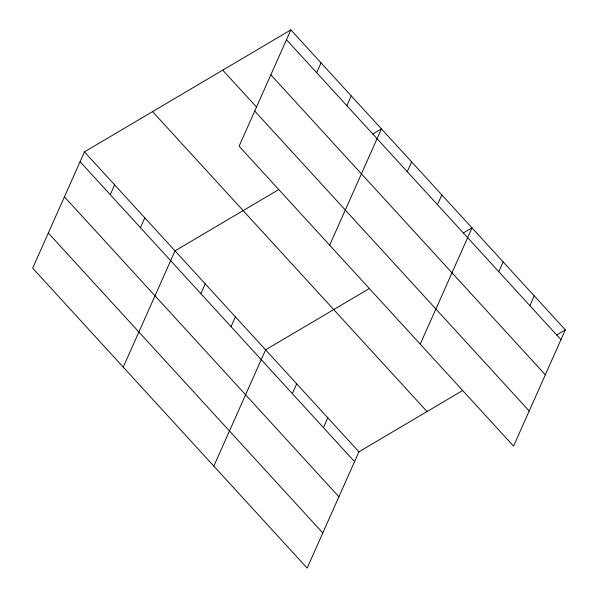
<?xml version="1.0" encoding="UTF-8"?>
<svg xmlns="http://www.w3.org/2000/svg" width="598" height="598" viewBox="0 0 598 598"><rect width="100%" height="100%" fill="white"/><g stroke="black" fill="none" stroke-linecap="round" stroke-linejoin="round"><path stroke-width="0.9" d="M290.852 29.9L239.08 146.189L513.562 446.123L565.334 329.842L290.852 29.9L84.438 151.877L32.666 268.158L307.148 568.1L358.92 451.811L462.127 390.823M110.264 194.679L114.629 184.864M140.455 227.674L144.821 217.859M123.24 367.142L175.02 250.854L278.227 189.865M200.846 293.655L205.211 283.848M316.678 72.702L321.044 62.895M231.037 326.65L235.403 316.843M346.87 105.697L351.243 95.889M213.822 466.119L265.594 349.837L368.802 288.849M329.662 245.165L381.434 128.876L372.718 134.027M292.332 393.641L296.705 383.826M407.26 171.686L411.626 161.871M323.443 427.63L327.809 417.823M437.452 204.68L441.817 194.866M420.237 344.149L472.009 227.86L463.3 233.011M498.754 271.664L503.12 261.857M529.858 305.66L534.231 295.846M556.626 334.985L565.334 329.842M286.487 39.707L560.969 339.649M270.842 74.847L545.324 374.789M222.74 70.153L256.706 107.266M254.726 111.049L529.208 410.99M152.557 111.624L427.039 411.559M84.438 151.877L358.92 451.811M80.072 161.684L354.554 461.626M64.427 196.824L338.909 496.759M48.311 233.026L322.793 532.96"/></g></svg>
